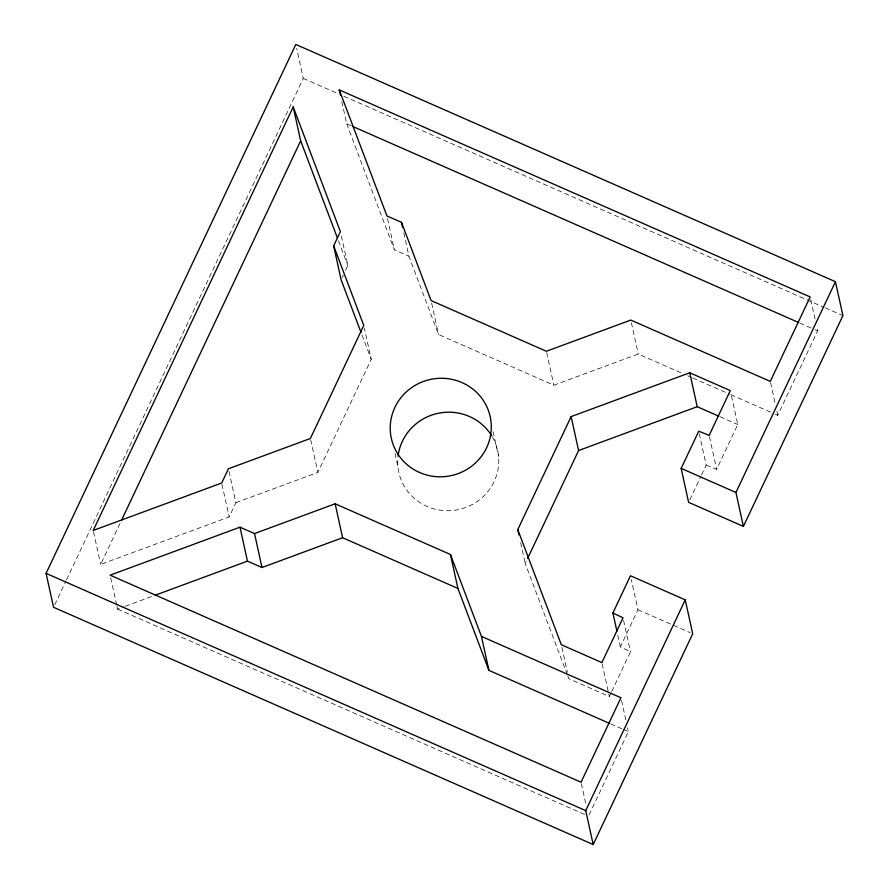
<?xml version="1.0" encoding="UTF-8"?>
<svg xmlns="http://www.w3.org/2000/svg" width="889" height="889" viewBox="0 0 889 889"><rect width="100%" height="100%" fill="white"/><g stroke="black" fill="none" stroke-linecap="round" stroke-linejoin="round"><path stroke-width="0.67" stroke-dasharray="4.45 3.33" d="M54.729 604.798L65.975 580.984M66.564 579.728L303.271 78.388L296.67 48.362M228.995 471.37L235.885 502.696L229.162 516.942L100.679 564.415L120.793 521.81M342.243 277.424L343.365 275.045M345.61 270.3L347.855 265.555L341.254 235.529M235.885 502.696L317.873 472.403L371.235 359.378L364.346 328.052M567.326 674.818L525.232 563.559L527.01 559.792M611.699 691.553L630.49 651.759L620.378 646.881L637.935 609.698L631.334 579.672M689.797 499.851L700.91 476.293M701.499 475.059L706.177 465.136L699.299 433.81M567.815 676.118L568.793 678.696L609.354 696.531L611.11 692.798M706.177 465.136L716.634 469.303L737.77 424.531L731.169 394.516M589.096 814.902L628.39 731.68L627.534 727.769M775.219 414.218L777.753 415.33L817.636 330.864L816.769 326.952M403.784 232.774L408.94 256.265L438.544 334.497L553.869 385.204L638.269 354.011L682.652 373.524M117.015 606.498L117.592 609.109L124.082 606.709M125.382 606.231L153.953 595.674M303.271 78.388L337.553 93.456M343.899 96.245L823.87 307.261M825.136 307.816L842.916 315.639M341.832 101.646L346.71 123.827L351.788 126.06M799.856 323.051L813.824 329.197M815.091 329.752L817.636 330.864M687.719 375.758L691.531 377.425M692.798 377.981L729.569 394.149M730.836 394.705L773.952 413.663M346.71 123.827L394.405 249.876L408.94 256.265M720.023 416.73L737.77 424.531M637.935 609.698L690.22 632.679M610.643 723.879L622.056 728.891M623.322 729.447L628.39 731.68M117.592 609.109L584.706 814.468M338.509 240.875L347.855 265.555M362.012 334.986L371.235 359.378M810.746 299.537L815.624 321.729M770.574 382.703L775.452 404.895M776.886 411.418L777.753 415.33M709.455 436.677L716.634 469.303M631.39 322.685L638.269 354.011M623.6 620.433L630.49 651.759M617.788 635.135L620.378 646.881M546.691 352.566L553.869 385.204M621.5 700.354L625.812 719.934M602.175 663.894L608.487 692.609M608.776 693.92L609.354 696.531M561.904 647.37L567.36 672.173M581.339 783.52L585.929 804.401M520.632 542.679L525.232 563.559M493.117 431.654L498.573 456.457M431.665 303.171L438.544 334.497M387.515 218.55L394.405 249.876M395.027 453.434L397.894 466.481M310.694 439.766L317.873 472.403M221.983 484.316L229.162 516.942M110.703 577.783L116.726 605.198M93.501 531.789L100.679 564.415M492.362 436.944A50.606 49.206 -12.4 0 1 459.313 509.408A50.606 49.206 -12.4 0 1 397.805 458.746"/><path stroke-width="1.33" d="M616.933 631.223L612.91 612.954L630.468 575.761L685.241 599.842L692.709 633.779L593.196 844.55L53.551 607.298L46.084 573.361L295.804 44.45L835.449 281.702L842.916 315.639L743.393 526.41L688.619 502.329L681.163 468.392L698.721 431.198L709.166 435.366L730.302 390.593L689.753 372.769L571.127 416.597L517.765 529.622L518.909 534.845M293.203 106.913L93.212 530.477L221.694 483.005L228.429 468.759L310.405 438.466L363.768 325.441L333.664 245.864L340.387 231.618L293.203 106.913L300.66 140.84L337.531 238.274M121.382 520.554L300.66 140.84M527.599 558.536L578.595 450.534L571.127 416.597M593.196 844.55L585.729 810.612L685.241 599.842M743.393 526.41L735.936 492.473L835.449 281.702M239.997 527.188L110.125 575.172L581.05 782.209L620.933 697.743L481.449 636.424L450.456 554.503L335.131 503.796L254.532 533.578L239.997 527.188L247.453 561.126L261.988 567.515L342.598 537.734L457.913 588.44L488.917 670.362L609.376 723.324M155.253 595.197L247.453 561.126M578.595 450.534L697.209 406.706L718.756 416.174M339.254 89.889L810.168 296.926L770.285 381.392L630.812 320.073L546.402 351.266L431.087 300.56L401.484 222.328L386.948 215.938L339.254 89.889L340.398 95.112M353.055 126.616L798.589 322.496M681.163 468.392L735.936 492.473M46.084 573.361L585.729 810.612M612.91 612.954L623.022 617.822L601.886 662.594L561.337 644.758L517.765 529.622M361.034 332.419L341.12 279.802L333.664 245.864M689.753 372.769L697.209 406.706M401.484 222.328L402.628 227.551M481.449 636.424L488.917 670.362M450.456 554.503L457.913 588.44M335.131 503.796L342.598 537.734M254.532 533.578L261.988 567.515M398.05 456.168A50.606 49.206 -12.4 0 1 437.799 413.374A50.606 49.206 -12.4 0 1 491.695 435.832M419.541 472.492A50.606 49.206 -12.4 0 0 491.106 422.519A50.606 49.206 -12.4 0 0 411.663 387.593A50.606 49.206 -12.4 0 0 419.541 472.492"/></g></svg>
